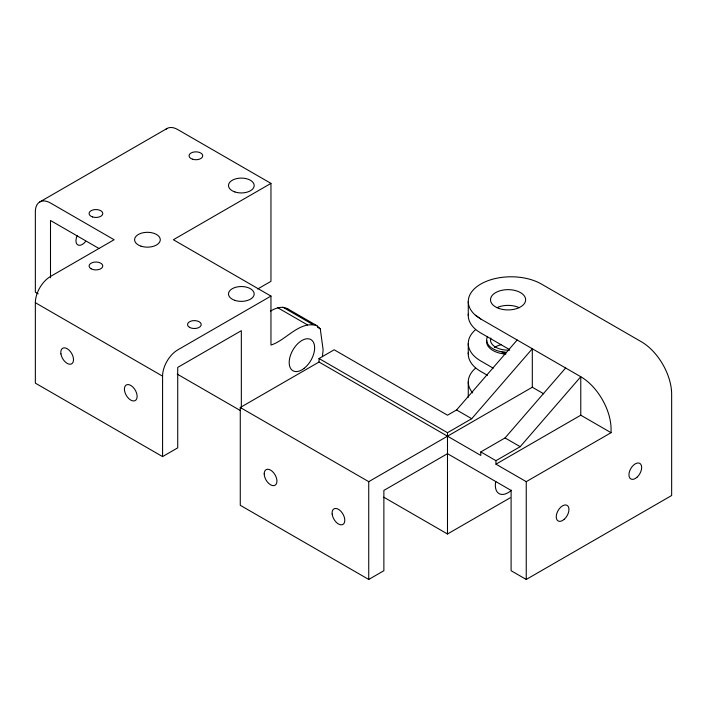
<?xml version="1.0" encoding="UTF-8"?>
<svg xmlns="http://www.w3.org/2000/svg" width="707" height="707" viewBox="0 0 707 707"><rect width="100%" height="100%" fill="white"/><g stroke="black" fill="none" stroke-linecap="round" stroke-linejoin="round"><path stroke-width="1.06" d="M322.401 356.673L323.126 349.921L320.28 328.817L316.913 325.697L287.281 308.588C281.66 305.778 275.394 308.111 270.401 311.16M565.627 367.985L505.045 437.942L480.813 451.932L480.813 455.432L319.034 362.028L319.034 358.529L334.181 349.788L447.487 415.203L456.581 409.963L517.162 340.005M319.034 358.529L447.487 432.693L471.728 418.703L532.309 348.745L532.309 387.224L543.736 393.817M480.813 451.932L495.961 460.681L520.193 446.683L580.774 376.734L480.813 319.016L475.484 315.269A42.835 24.736 0 0 1 483.924 282.411L487.238 280.988A42.835 24.736 0 0 1 541.412 284.046L641.355 341.755A42.835 24.736 60 0 1 671.65 394.223L671.65 495.51L526.247 579.457L511.099 570.717L511.099 490.411L447.487 453.682L383.874 490.411L383.874 570.717L368.736 579.457L240.274 505.293L240.274 407.497L319.034 362.028M39.786 201.946L167.011 128.497M257.693 288.986L270.958 281.324L270.958 183.387L173.365 239.735L270.958 296.083L270.958 345.051C286.132 340.367 299.635 320.289 316.913 325.697M270.958 296.083L177.722 349.912A21.422 12.364 -60 0 0 162.575 376.151L162.575 456.598L177.722 447.858L177.722 367.401L241.334 330.682L241.334 407.824M240.274 407.497L368.736 481.661L532.309 387.224M495.961 460.681L495.961 464.172L580.774 415.203L611.069 432.693L611.069 429.202A42.835 24.736 60 0 0 580.774 376.734L580.774 415.203M495.961 464.172L526.247 481.661L611.069 432.693M383.742 497.18L447.487 533.988L510.154 497.834M487.574 336.417A21.422 12.364 0 0 0 501.855 351.839L505.973 352.316M486.761 340.544A21.422 12.364 0 0 0 503.897 353.88L505.973 354.057L503.897 352.13M270.958 183.387L177.722 129.558A21.422 12.364 60 0 0 165.703 129.461M509.508 349.576L480.813 333.006A42.835 24.736 0 0 1 468.352 313.899M493.247 368.17L480.813 360.994A42.835 24.736 0 0 1 475.484 329.762M487.512 375.355L480.813 371.484A42.835 24.736 0 0 1 468.352 352.378M282.888 307.236L312.521 324.336M317.416 327.164L320.28 328.817M456.581 409.963L471.728 418.703M505.045 437.942L520.193 446.683M277.771 307.739L307.404 324.849M98.918 248.457L50.497 220.496L50.497 277.807M38.187 293.847L35.35 292.203L35.35 211.755A21.422 12.364 60 0 1 50.497 203.006L114.11 239.735L50.497 276.464A21.422 12.364 -60 0 0 35.35 302.693L35.35 383.15L162.575 456.598M177.245 374.127L240.38 410.573M35.35 302.693L162.575 376.151M475.484 315.269L480.813 319.016M287.281 308.588L288.624 309.834M501.855 351.839L503.897 353.88M526.247 481.661L526.247 579.457M468.264 301.527L468.264 315.516M468.264 343.505L468.264 353.995M468.264 381.983L468.264 397.299M447.487 432.693L447.487 533.988M368.736 481.661L368.736 579.457M85.653 241.423A8.997 5.196 -60 0 1 77.558 244.746A8.997 5.196 -60 0 1 77.31 235.449M494.493 347.561A17.56 10.137 0 0 1 501.351 344.627M509.8 350.098A17.56 10.137 0 0 1 490.844 338.026M472.683 392.915A42.835 24.736 0 0 1 475.484 368.241M511.488 490.198A17.993 10.384 -60 0 1 495.748 481.476M496.933 307.678A17.56 10.137 0 0 1 519.221 307.678M189.538 327.359A6.858 3.959 0 0 0 201 325.582A6.858 3.959 0 0 0 192.604 320.731A6.858 3.959 0 0 0 189.538 327.359M192.472 159.216A6.858 3.959 0 0 0 202.75 155.787A6.858 3.959 0 0 0 192.472 152.359A6.858 3.959 0 0 0 192.472 159.216M234.91 191.951A12.85 7.424 0 0 0 254.184 185.517A12.85 7.424 0 0 0 234.91 179.092A12.85 7.424 0 0 0 234.91 191.951M91.088 268.766A6.858 3.959 0 0 0 102.55 266.99A6.858 3.959 0 0 0 94.164 262.147A6.858 3.959 0 0 0 91.088 268.766M92.502 216.934A6.858 3.959 0 0 0 102.789 213.505A6.858 3.959 0 0 0 92.502 210.076A6.858 3.959 0 0 0 92.502 216.934M141.002 246.16A12.85 7.424 0 0 0 160.286 239.735A12.85 7.424 0 0 0 141.002 233.31A12.85 7.424 0 0 0 141.002 246.16M234.91 300.378A12.85 7.424 0 0 0 254.184 293.953A12.85 7.424 0 0 0 234.91 287.528A12.85 7.424 0 0 0 234.91 300.378M124.52 390.52A8.997 5.196 60 0 0 134.922 400.728A8.997 5.196 60 0 0 132.872 387.038A8.997 5.196 60 0 0 124.52 390.52M60.926 353.933A8.997 5.196 60 0 0 71.389 363.964A8.997 5.196 60 0 0 69.145 350.212A8.997 5.196 60 0 0 60.926 353.933M304.213 368.285A17.993 10.384 -60 0 0 311.601 340.049A17.993 10.384 -60 0 0 289.932 357.159A17.993 10.384 -60 0 0 304.213 368.285M564.248 519.292A8.997 5.196 -60 0 0 567.094 505.355A8.997 5.196 -60 0 0 556.453 514.793A8.997 5.196 -60 0 0 564.248 519.292M636.945 477.313A8.997 5.196 -60 0 0 639.8 463.385A8.997 5.196 -60 0 0 629.159 472.815A8.997 5.196 -60 0 0 636.945 477.313M332.149 514.086A8.997 5.196 60 0 0 342.391 524.682A8.997 5.196 60 0 0 340.774 511.161A8.997 5.196 60 0 0 332.149 514.086M264.206 473.787A8.997 5.196 60 0 0 273.75 485.656A8.997 5.196 60 0 0 273.75 472.93A8.997 5.196 60 0 0 264.206 473.787M499.292 308.561A17.56 10.137 0 0 0 525.637 299.777A17.56 10.137 0 0 0 499.292 291.001A17.56 10.137 0 0 0 499.292 308.561"/></g></svg>
